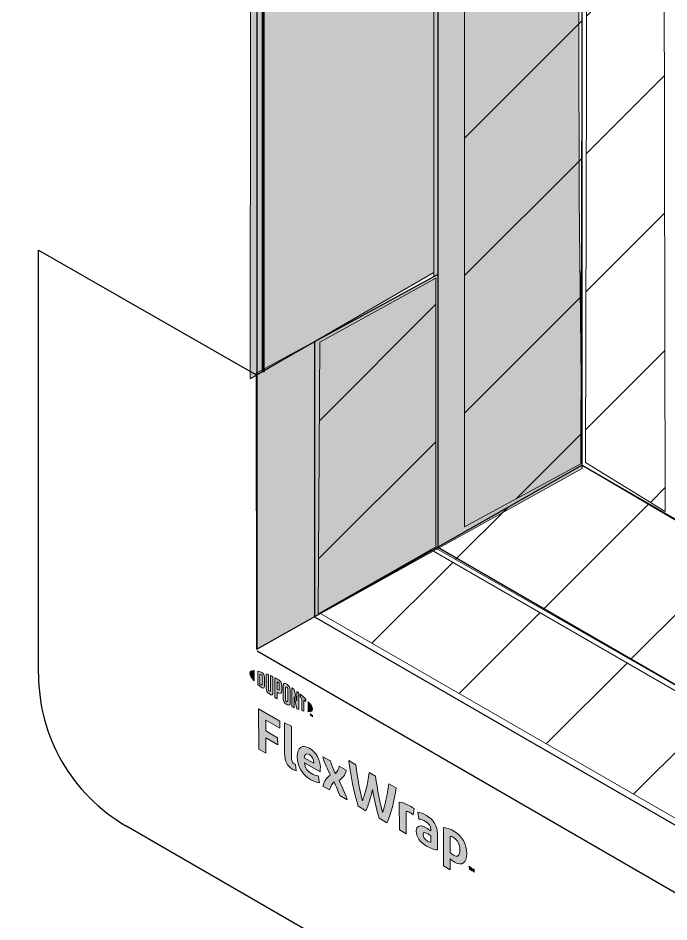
# Model space of a CAD drawing. Extents: x -1328 to 5679, y -4611 to 1603.
# Drawn here: x 1050.5 to 1117.4, y -1529.8 to -1436.9 of the extents above; entities that cross this region are included whole.
import ezdxf

# ---------------------------------------------------------------- set-up
doc = ezdxf.new("R2010")
doc.units = 0
doc.header["$MEASUREMENT"] = 0
for name, color, linetype, lineweight in [('G-ANNO-TTLB', 7, 'Continuous', 0), ('Layer 12', 7, 'Continuous', 0), ('TYVEK', 7, 'Continuous', 0)]:
    doc.layers.add(name, color=color, linetype=linetype, lineweight=lineweight)
pattern_1 = [(45, (0, 0), (-7.071067, 7.07107), [])]

# ---------------------------------------------------------------- blocks, each defined once
blk = doc.blocks.new('Block_142')
at = {"layer": 'TYVEK', "true_color": 0x003b71, "transparency": 33554687}
h = blk.add_hatch(color=156, dxfattribs=at)
h.dxf.hatch_style = 2
edge = h.paths.add_edge_path()
edge.add_spline(control_points=[(1075.202, -1512.075), (1075.202, -1512.075), (1075.192, -1507.934), (1075.192, -1507.934), (1075.192, -1507.934), (1077.378, -1509.189), (1077.378, -1509.189), (1077.378, -1509.189), (1077.38, -1509.911), (1077.38, -1509.911), (1077.38, -1509.911), (1075.928, -1509.077), (1075.928, -1509.077), (1075.928, -1509.077), (1075.93, -1510.201), (1075.93, -1510.201), (1075.93, -1510.201), (1077.151, -1510.902), (1077.151, -1510.902), (1077.151, -1510.902), (1077.153, -1511.624), (1077.153, -1511.624), (1077.153, -1511.624), (1075.932, -1510.923), (1075.932, -1510.923), (1075.932, -1510.923), (1075.936, -1512.496), (1075.936, -1512.496), (1075.936, -1512.496), (1075.202, -1512.075), (1075.202, -1512.075)], knot_values=[0, 0, 0, 0, 1, 1, 1, 2, 2, 2, 3, 3, 3, 4, 4, 4, 5, 5, 5, 6, 6, 6, 7, 7, 7, 8, 8, 8, 9, 9, 9, 10, 10, 10, 10], degree=3, periodic=0)
h = blk.add_hatch(color=156, dxfattribs=at)
h.dxf.hatch_style = 2
edge = h.paths.add_edge_path()
edge.add_spline(control_points=[(1078.575, -1512.919), (1078.576, -1513.238), (1078.648, -1513.451), (1078.854, -1513.569), (1078.905, -1513.598), (1078.956, -1513.622), (1079.002, -1513.636), (1079.002, -1513.636), (1079.055, -1514.311), (1079.055, -1514.311), (1078.958, -1514.278), (1078.799, -1514.211), (1078.696, -1514.152), (1078.106, -1513.813), (1077.869, -1513.234), (1077.867, -1512.524), (1077.867, -1512.524), (1077.86, -1509.365), (1077.86, -1509.365), (1077.86, -1509.365), (1078.568, -1509.724), (1078.568, -1509.724), (1078.568, -1509.724), (1078.575, -1512.919), (1078.575, -1512.919)], knot_values=[0, 0, 0, 0, 1, 1, 1, 2, 2, 2, 3, 3, 3, 4, 4, 4, 5, 5, 5, 6, 6, 6, 7, 7, 7, 8, 8, 8, 8], degree=3, periodic=0)
h = blk.add_hatch(color=156, dxfattribs=at)
h.dxf.hatch_style = 2
edge = h.paths.add_edge_path()
edge.add_spline(control_points=[(1079.887, -1512.969), (1079.887, -1512.969), (1080.862, -1513.528), (1080.862, -1513.528), (1080.862, -1513.528), (1080.862, -1513.457), (1080.862, -1513.457), (1080.861, -1513.126), (1080.706, -1512.795), (1080.424, -1512.633), (1080.127, -1512.462), (1079.932, -1512.593), (1079.887, -1512.969)], knot_values=[0, 0, 0, 0, 1, 1, 1, 2, 2, 2, 3, 3, 3, 4, 4, 4, 4], degree=3, periodic=0)
edge = h.paths.add_edge_path()
edge.add_spline(control_points=[(1081.446, -1515.529), (1081.22, -1515.518), (1080.887, -1515.409), (1080.548, -1515.215), (1079.722, -1514.741), (1079.156, -1513.813), (1079.154, -1512.831), (1079.152, -1511.891), (1079.668, -1511.549), (1080.423, -1511.982), (1081.095, -1512.368), (1081.537, -1513.172), (1081.539, -1513.964), (1081.539, -1514.142), (1081.53, -1514.29), (1081.52, -1514.402), (1081.52, -1514.402), (1079.898, -1513.471), (1079.898, -1513.471), (1079.966, -1513.983), (1080.208, -1514.334), (1080.618, -1514.57), (1080.87, -1514.714), (1081.111, -1514.788), (1081.331, -1514.808), (1081.331, -1514.808), (1081.446, -1515.529), (1081.446, -1515.529)], knot_values=[0, 0, 0, 0, 1, 1, 1, 2, 2, 2, 3, 3, 3, 4, 4, 4, 5, 5, 5, 6, 6, 6, 7, 7, 7, 8, 8, 8, 9, 9, 9, 9], degree=3, periodic=0)
h = blk.add_hatch(color=156, dxfattribs=at)
h.dxf.hatch_style = 2
edge = h.paths.add_edge_path()
edge.add_spline(control_points=[(1082.586, -1514.731), (1082.241, -1514.096), (1081.968, -1513.531), (1081.808, -1512.849), (1081.808, -1512.849), (1082.572, -1513.287), (1082.572, -1513.287), (1082.64, -1513.592), (1082.866, -1514.124), (1083.093, -1514.591), (1083.282, -1514.374), (1083.445, -1514.119), (1083.48, -1513.809), (1083.48, -1513.809), (1084.198, -1514.221), (1084.198, -1514.221), (1084.067, -1514.76), (1083.842, -1515.062), (1083.458, -1515.297), (1083.829, -1515.988), (1084.081, -1516.546), (1084.293, -1517.294), (1084.293, -1517.294), (1083.529, -1516.855), (1083.529, -1516.855), (1083.42, -1516.462), (1083.163, -1515.871), (1082.946, -1515.422), (1082.752, -1515.635), (1082.568, -1515.884), (1082.497, -1516.263), (1082.497, -1516.263), (1081.81, -1515.868), (1081.81, -1515.868), (1081.937, -1515.327), (1082.177, -1514.992), (1082.586, -1514.731)], knot_values=[0, 0, 0, 0, 1, 1, 1, 2, 2, 2, 3, 3, 3, 4, 4, 4, 5, 5, 5, 6, 6, 6, 7, 7, 7, 8, 8, 8, 9, 9, 9, 10, 10, 10, 11, 11, 11, 12, 12, 12, 12], degree=3, periodic=0)
h = blk.add_hatch(color=156, dxfattribs=at)
h.dxf.hatch_style = 2
edge = h.paths.add_edge_path()
edge.add_spline(control_points=[(1088.587, -1515.624), (1088.587, -1515.624), (1089.336, -1516.054), (1089.336, -1516.054), (1089.145, -1517.321), (1088.81, -1518.753), (1088.377, -1519.638), (1088.377, -1519.638), (1087.571, -1519.176), (1087.571, -1519.176), (1087.318, -1518.292), (1087.09, -1517.293), (1086.898, -1516.214), (1086.705, -1517.072), (1086.487, -1517.815), (1086.232, -1518.407), (1086.232, -1518.407), (1085.427, -1517.945), (1085.427, -1517.945), (1085.014, -1516.573), (1084.645, -1514.738), (1084.452, -1513.25), (1084.452, -1513.25), (1085.196, -1513.677), (1085.196, -1513.677), (1085.358, -1515.017), (1085.649, -1516.584), (1085.861, -1517.397), (1086.08, -1516.831), (1086.42, -1515.668), (1086.566, -1514.464), (1086.566, -1514.464), (1087.223, -1514.841), (1087.223, -1514.841), (1087.38, -1516.219), (1087.716, -1517.771), (1087.944, -1518.592), (1088.147, -1518.018), (1088.436, -1516.784), (1088.587, -1515.624)], knot_values=[0, 0, 0, 0, 1, 1, 1, 2, 2, 2, 3, 3, 3, 4, 4, 4, 5, 5, 5, 6, 6, 6, 7, 7, 7, 8, 8, 8, 9, 9, 9, 10, 10, 10, 11, 11, 11, 12, 12, 12, 13, 13, 13, 13], degree=3, periodic=0)
h = blk.add_hatch(color=156, dxfattribs=at)
h.dxf.hatch_style = 2
edge = h.paths.add_edge_path()
edge.add_spline(control_points=[(1090.729, -1517.899), (1090.914, -1518.005), (1091.088, -1518.129), (1091.191, -1518.218), (1091.191, -1518.218), (1091.09, -1518.827), (1091.09, -1518.827), (1091.003, -1518.742), (1090.895, -1518.668), (1090.787, -1518.606), (1090.597, -1518.497), (1090.469, -1518.465), (1090.362, -1518.462), (1090.362, -1518.462), (1090.367, -1520.781), (1090.367, -1520.781), (1090.367, -1520.781), (1089.659, -1520.375), (1089.659, -1520.375), (1089.659, -1520.375), (1089.652, -1517.541), (1089.652, -1517.541), (1089.929, -1517.541), (1090.36, -1517.687), (1090.729, -1517.899)], knot_values=[0, 0, 0, 0, 1, 1, 1, 2, 2, 2, 3, 3, 3, 4, 4, 4, 5, 5, 5, 6, 6, 6, 7, 7, 7, 8, 8, 8, 8], degree=3, periodic=0)
h = blk.add_hatch(color=156, dxfattribs=at)
h.dxf.hatch_style = 2
edge = h.paths.add_edge_path()
edge.add_spline(control_points=[(1092.885, -1521.63), (1092.885, -1521.63), (1092.883, -1520.997), (1092.883, -1520.997), (1092.765, -1520.9), (1092.642, -1520.811), (1092.519, -1520.74), (1092.283, -1520.605), (1092.098, -1520.605), (1092.099, -1520.883), (1092.1, -1521.132), (1092.254, -1521.35), (1092.526, -1521.507), (1092.68, -1521.595), (1092.808, -1521.633), (1092.885, -1521.63)], knot_values=[0, 0, 0, 0, 1, 1, 1, 2, 2, 2, 3, 3, 3, 4, 4, 4, 5, 5, 5, 5], degree=3, periodic=0)
edge = h.paths.add_edge_path()
edge.add_spline(control_points=[(1092.455, -1522.051), (1091.753, -1521.647), (1091.398, -1521.048), (1091.396, -1520.515), (1091.395, -1519.93), (1091.81, -1519.825), (1092.425, -1520.173), (1092.569, -1520.255), (1092.754, -1520.385), (1092.882, -1520.482), (1092.882, -1520.482), (1092.882, -1520.34), (1092.882, -1520.34), (1092.881, -1519.979), (1092.701, -1519.705), (1092.357, -1519.507), (1092.131, -1519.378), (1091.89, -1519.281), (1091.68, -1519.261), (1091.68, -1519.261), (1091.55, -1518.548), (1091.55, -1518.548), (1091.771, -1518.568), (1092.124, -1518.701), (1092.437, -1518.88), (1093.192, -1519.313), (1093.567, -1519.99), (1093.569, -1520.788), (1093.569, -1520.788), (1093.573, -1522.433), (1093.573, -1522.433), (1093.363, -1522.436), (1092.968, -1522.345), (1092.455, -1522.051)], knot_values=[0, 0, 0, 0, 1, 1, 1, 2, 2, 2, 3, 3, 3, 4, 4, 4, 5, 5, 5, 6, 6, 6, 7, 7, 7, 8, 8, 8, 9, 9, 9, 10, 10, 10, 11, 11, 11, 11], degree=3, periodic=0)
h = blk.add_hatch(color=156, dxfattribs=at)
h.dxf.hatch_style = 2
edge = h.paths.add_edge_path()
edge.add_spline(control_points=[(1095.219, -1522.964), (1095.67, -1523.223), (1095.88, -1523.025), (1095.878, -1522.415), (1095.877, -1521.883), (1095.681, -1521.416), (1095.214, -1521.148), (1095.086, -1521.074), (1094.994, -1521.051), (1094.886, -1521.036), (1094.886, -1521.036), (1094.89, -1522.693), (1094.89, -1522.693), (1094.988, -1522.796), (1095.07, -1522.879), (1095.219, -1522.964)], knot_values=[0, 0, 0, 0, 1, 1, 1, 2, 2, 2, 3, 3, 3, 4, 4, 4, 5, 5, 5, 5], degree=3, periodic=0)
edge = h.paths.add_edge_path()
edge.add_spline(control_points=[(1095.323, -1523.685), (1095.144, -1523.582), (1095.02, -1523.488), (1094.892, -1523.361), (1094.892, -1523.361), (1094.895, -1524.485), (1094.895, -1524.485), (1094.895, -1524.485), (1094.192, -1524.082), (1094.192, -1524.082), (1094.192, -1524.082), (1094.182, -1520.136), (1094.182, -1520.136), (1094.474, -1520.15), (1094.885, -1520.285), (1095.249, -1520.494), (1096.09, -1520.977), (1096.594, -1521.857), (1096.597, -1522.804), (1096.599, -1523.774), (1096.123, -1524.145), (1095.323, -1523.685)], knot_values=[0, 0, 0, 0, 1, 1, 1, 2, 2, 2, 3, 3, 3, 4, 4, 4, 5, 5, 5, 6, 6, 6, 7, 7, 7, 7], degree=3, periodic=0)
h = blk.add_hatch(color=156, dxfattribs=at)
h.dxf.hatch_style = 2
edge = h.paths.add_edge_path()
edge.add_spline(control_points=[(1097.105, -1524.29), (1097.131, -1524.378), (1097.156, -1524.444), (1097.187, -1524.515), (1097.217, -1524.479), (1097.238, -1524.439), (1097.264, -1524.382), (1097.264, -1524.382), (1097.337, -1524.424), (1097.337, -1524.424), (1097.337, -1524.424), (1097.338, -1524.73), (1097.338, -1524.73), (1097.338, -1524.73), (1097.274, -1524.693), (1097.274, -1524.693), (1097.274, -1524.693), (1097.273, -1524.552), (1097.273, -1524.552), (1097.273, -1524.552), (1097.277, -1524.506), (1097.277, -1524.506), (1097.256, -1524.54), (1097.231, -1524.574), (1097.21, -1524.601), (1097.21, -1524.601), (1097.161, -1524.572), (1097.161, -1524.572), (1097.139, -1524.52), (1097.114, -1524.457), (1097.092, -1524.398), (1097.092, -1524.398), (1097.096, -1524.45), (1097.096, -1524.45), (1097.096, -1524.45), (1097.096, -1524.591), (1097.096, -1524.591), (1097.096, -1524.591), (1097.032, -1524.554), (1097.032, -1524.554), (1097.032, -1524.554), (1097.031, -1524.248), (1097.031, -1524.248), (1097.031, -1524.248), (1097.105, -1524.29), (1097.105, -1524.29)], knot_values=[0, 0, 0, 0, 1, 1, 1, 2, 2, 2, 3, 3, 3, 4, 4, 4, 5, 5, 5, 6, 6, 6, 7, 7, 7, 8, 8, 8, 9, 9, 9, 10, 10, 10, 11, 11, 11, 12, 12, 12, 13, 13, 13, 14, 14, 14, 15, 15, 15, 15], degree=3, periodic=0)
edge = h.paths.add_edge_path()
edge.add_spline(control_points=[(1096.859, -1524.217), (1096.859, -1524.217), (1096.787, -1524.176), (1096.787, -1524.176), (1096.787, -1524.176), (1096.787, -1524.108), (1096.787, -1524.108), (1096.787, -1524.108), (1097.002, -1524.231), (1097.002, -1524.231), (1097.002, -1524.231), (1097.002, -1524.299), (1097.002, -1524.299), (1097.002, -1524.299), (1096.93, -1524.258), (1096.93, -1524.258), (1096.93, -1524.258), (1096.931, -1524.496), (1096.931, -1524.496), (1096.931, -1524.496), (1096.859, -1524.455), (1096.859, -1524.455), (1096.859, -1524.455), (1096.859, -1524.217), (1096.859, -1524.217)], knot_values=[0, 0, 0, 0, 1, 1, 1, 2, 2, 2, 3, 3, 3, 4, 4, 4, 5, 5, 5, 6, 6, 6, 7, 7, 7, 8, 8, 8, 8], degree=3, periodic=0)
at = {"layer": 'TYVEK'}
for points, knots in [([(1075.202, -1512.075), (1075.202, -1512.075), (1075.192, -1507.934), (1075.192, -1507.934), (1075.192, -1507.934), (1077.378, -1509.189), (1077.378, -1509.189), (1077.378, -1509.189), (1077.38, -1509.911), (1077.38, -1509.911), (1077.38, -1509.911), (1075.928, -1509.077), (1075.928, -1509.077), (1075.928, -1509.077), (1075.93, -1510.201), (1075.93, -1510.201), (1075.93, -1510.201), (1077.151, -1510.902), (1077.151, -1510.902), (1077.151, -1510.902), (1077.153, -1511.624), (1077.153, -1511.624), (1077.153, -1511.624), (1075.932, -1510.923), (1075.932, -1510.923), (1075.932, -1510.923), (1075.936, -1512.496), (1075.936, -1512.496), (1075.936, -1512.496), (1075.202, -1512.075), (1075.202, -1512.075)], [0, 0, 0, 0, 1, 1, 1, 2, 2, 2, 3, 3, 3, 4, 4, 4, 5, 5, 5, 6, 6, 6, 7, 7, 7, 8, 8, 8, 9, 9, 9, 10, 10, 10, 10]), ([(1078.575, -1512.919), (1078.576, -1513.238), (1078.648, -1513.451), (1078.854, -1513.569), (1078.905, -1513.598), (1078.956, -1513.622), (1079.002, -1513.636), (1079.002, -1513.636), (1079.055, -1514.311), (1079.055, -1514.311), (1078.958, -1514.278), (1078.799, -1514.211), (1078.696, -1514.152), (1078.106, -1513.813), (1077.869, -1513.234), (1077.867, -1512.524), (1077.867, -1512.524), (1077.86, -1509.365), (1077.86, -1509.365), (1077.86, -1509.365), (1078.568, -1509.724), (1078.568, -1509.724), (1078.568, -1509.724), (1078.575, -1512.919), (1078.575, -1512.919)], [0, 0, 0, 0, 1, 1, 1, 2, 2, 2, 3, 3, 3, 4, 4, 4, 5, 5, 5, 6, 6, 6, 7, 7, 7, 8, 8, 8, 8]), ([(1081.446, -1515.529), (1081.22, -1515.518), (1080.887, -1515.409), (1080.548, -1515.215), (1079.722, -1514.741), (1079.156, -1513.813), (1079.154, -1512.831), (1079.152, -1511.891), (1079.668, -1511.549), (1080.423, -1511.982), (1081.095, -1512.368), (1081.537, -1513.172), (1081.539, -1513.964), (1081.539, -1514.142), (1081.53, -1514.29), (1081.52, -1514.402), (1081.52, -1514.402), (1079.898, -1513.471), (1079.898, -1513.471), (1079.966, -1513.983), (1080.208, -1514.334), (1080.618, -1514.57), (1080.87, -1514.714), (1081.111, -1514.788), (1081.331, -1514.808), (1081.331, -1514.808), (1081.446, -1515.529), (1081.446, -1515.529)], [0, 0, 0, 0, 1, 1, 1, 2, 2, 2, 3, 3, 3, 4, 4, 4, 5, 5, 5, 6, 6, 6, 7, 7, 7, 8, 8, 8, 9, 9, 9, 9]), ([(1079.887, -1512.969), (1079.887, -1512.969), (1080.862, -1513.528), (1080.862, -1513.528), (1080.862, -1513.528), (1080.862, -1513.457), (1080.862, -1513.457), (1080.861, -1513.126), (1080.706, -1512.795), (1080.424, -1512.633), (1080.127, -1512.462), (1079.932, -1512.593), (1079.887, -1512.969)], [0, 0, 0, 0, 1, 1, 1, 2, 2, 2, 3, 3, 3, 4, 4, 4, 4]), ([(1082.586, -1514.731), (1082.241, -1514.096), (1081.968, -1513.531), (1081.808, -1512.849), (1081.808, -1512.849), (1082.572, -1513.287), (1082.572, -1513.287), (1082.64, -1513.592), (1082.866, -1514.124), (1083.093, -1514.591), (1083.282, -1514.374), (1083.445, -1514.119), (1083.48, -1513.809), (1083.48, -1513.809), (1084.198, -1514.221), (1084.198, -1514.221), (1084.067, -1514.76), (1083.842, -1515.062), (1083.458, -1515.297), (1083.829, -1515.988), (1084.081, -1516.546), (1084.293, -1517.294), (1084.293, -1517.294), (1083.529, -1516.855), (1083.529, -1516.855), (1083.42, -1516.462), (1083.163, -1515.871), (1082.946, -1515.422), (1082.752, -1515.635), (1082.568, -1515.884), (1082.497, -1516.263), (1082.497, -1516.263), (1081.81, -1515.868), (1081.81, -1515.868), (1081.937, -1515.327), (1082.177, -1514.992), (1082.586, -1514.731)], [0, 0, 0, 0, 1, 1, 1, 2, 2, 2, 3, 3, 3, 4, 4, 4, 5, 5, 5, 6, 6, 6, 7, 7, 7, 8, 8, 8, 9, 9, 9, 10, 10, 10, 11, 11, 11, 12, 12, 12, 12]), ([(1088.587, -1515.624), (1088.587, -1515.624), (1089.336, -1516.054), (1089.336, -1516.054), (1089.145, -1517.321), (1088.81, -1518.753), (1088.377, -1519.638), (1088.377, -1519.638), (1087.571, -1519.176), (1087.571, -1519.176), (1087.318, -1518.292), (1087.09, -1517.293), (1086.898, -1516.214), (1086.705, -1517.072), (1086.487, -1517.815), (1086.232, -1518.407), (1086.232, -1518.407), (1085.427, -1517.945), (1085.427, -1517.945), (1085.014, -1516.573), (1084.645, -1514.738), (1084.452, -1513.25), (1084.452, -1513.25), (1085.196, -1513.677), (1085.196, -1513.677), (1085.358, -1515.017), (1085.649, -1516.584), (1085.861, -1517.397), (1086.08, -1516.831), (1086.42, -1515.668), (1086.566, -1514.464), (1086.566, -1514.464), (1087.223, -1514.841), (1087.223, -1514.841), (1087.38, -1516.219), (1087.716, -1517.771), (1087.944, -1518.592), (1088.147, -1518.018), (1088.436, -1516.784), (1088.587, -1515.624)], [0, 0, 0, 0, 1, 1, 1, 2, 2, 2, 3, 3, 3, 4, 4, 4, 5, 5, 5, 6, 6, 6, 7, 7, 7, 8, 8, 8, 9, 9, 9, 10, 10, 10, 11, 11, 11, 12, 12, 12, 13, 13, 13, 13]), ([(1090.729, -1517.899), (1090.914, -1518.005), (1091.088, -1518.129), (1091.191, -1518.218), (1091.191, -1518.218), (1091.09, -1518.827), (1091.09, -1518.827), (1091.003, -1518.742), (1090.895, -1518.668), (1090.787, -1518.606), (1090.597, -1518.497), (1090.469, -1518.465), (1090.362, -1518.462), (1090.362, -1518.462), (1090.367, -1520.781), (1090.367, -1520.781), (1090.367, -1520.781), (1089.659, -1520.375), (1089.659, -1520.375), (1089.659, -1520.375), (1089.652, -1517.541), (1089.652, -1517.541), (1089.929, -1517.541), (1090.36, -1517.687), (1090.729, -1517.899)], [0, 0, 0, 0, 1, 1, 1, 2, 2, 2, 3, 3, 3, 4, 4, 4, 5, 5, 5, 6, 6, 6, 7, 7, 7, 8, 8, 8, 8]), ([(1092.455, -1522.051), (1091.753, -1521.647), (1091.398, -1521.048), (1091.396, -1520.515), (1091.395, -1519.93), (1091.81, -1519.825), (1092.425, -1520.173), (1092.569, -1520.255), (1092.754, -1520.385), (1092.882, -1520.482), (1092.882, -1520.482), (1092.882, -1520.34), (1092.882, -1520.34), (1092.881, -1519.979), (1092.701, -1519.705), (1092.357, -1519.507), (1092.131, -1519.378), (1091.89, -1519.281), (1091.68, -1519.261), (1091.68, -1519.261), (1091.55, -1518.548), (1091.55, -1518.548), (1091.771, -1518.568), (1092.124, -1518.701), (1092.437, -1518.88), (1093.192, -1519.313), (1093.567, -1519.99), (1093.569, -1520.788), (1093.569, -1520.788), (1093.573, -1522.433), (1093.573, -1522.433), (1093.363, -1522.436), (1092.968, -1522.345), (1092.455, -1522.051)], [0, 0, 0, 0, 1, 1, 1, 2, 2, 2, 3, 3, 3, 4, 4, 4, 5, 5, 5, 6, 6, 6, 7, 7, 7, 8, 8, 8, 9, 9, 9, 10, 10, 10, 11, 11, 11, 11]), ([(1092.885, -1521.63), (1092.885, -1521.63), (1092.883, -1520.997), (1092.883, -1520.997), (1092.765, -1520.9), (1092.642, -1520.811), (1092.519, -1520.74), (1092.283, -1520.605), (1092.098, -1520.605), (1092.099, -1520.883), (1092.1, -1521.132), (1092.254, -1521.35), (1092.526, -1521.507), (1092.68, -1521.595), (1092.808, -1521.633), (1092.885, -1521.63)], [0, 0, 0, 0, 1, 1, 1, 2, 2, 2, 3, 3, 3, 4, 4, 4, 5, 5, 5, 5]), ([(1095.323, -1523.685), (1095.144, -1523.582), (1095.02, -1523.488), (1094.892, -1523.361), (1094.892, -1523.361), (1094.895, -1524.485), (1094.895, -1524.485), (1094.895, -1524.485), (1094.192, -1524.082), (1094.192, -1524.082), (1094.192, -1524.082), (1094.182, -1520.136), (1094.182, -1520.136), (1094.474, -1520.15), (1094.885, -1520.285), (1095.249, -1520.494), (1096.09, -1520.977), (1096.594, -1521.857), (1096.597, -1522.804), (1096.599, -1523.774), (1096.123, -1524.145), (1095.323, -1523.685)], [0, 0, 0, 0, 1, 1, 1, 2, 2, 2, 3, 3, 3, 4, 4, 4, 5, 5, 5, 6, 6, 6, 7, 7, 7, 7]), ([(1095.219, -1522.964), (1095.67, -1523.223), (1095.88, -1523.025), (1095.878, -1522.415), (1095.877, -1521.883), (1095.681, -1521.416), (1095.214, -1521.148), (1095.086, -1521.074), (1094.994, -1521.051), (1094.886, -1521.036), (1094.886, -1521.036), (1094.89, -1522.693), (1094.89, -1522.693), (1094.988, -1522.796), (1095.07, -1522.879), (1095.219, -1522.964)], [0, 0, 0, 0, 1, 1, 1, 2, 2, 2, 3, 3, 3, 4, 4, 4, 5, 5, 5, 5]), ([(1096.859, -1524.217), (1096.859, -1524.217), (1096.787, -1524.176), (1096.787, -1524.176), (1096.787, -1524.176), (1096.787, -1524.108), (1096.787, -1524.108), (1096.787, -1524.108), (1097.002, -1524.231), (1097.002, -1524.231), (1097.002, -1524.231), (1097.002, -1524.299), (1097.002, -1524.299), (1097.002, -1524.299), (1096.93, -1524.258), (1096.93, -1524.258), (1096.93, -1524.258), (1096.931, -1524.496), (1096.931, -1524.496), (1096.931, -1524.496), (1096.859, -1524.455), (1096.859, -1524.455), (1096.859, -1524.455), (1096.859, -1524.217), (1096.859, -1524.217)], [0, 0, 0, 0, 1, 1, 1, 2, 2, 2, 3, 3, 3, 4, 4, 4, 5, 5, 5, 6, 6, 6, 7, 7, 7, 8, 8, 8, 8]), ([(1097.105, -1524.29), (1097.131, -1524.378), (1097.156, -1524.444), (1097.187, -1524.515), (1097.217, -1524.479), (1097.238, -1524.439), (1097.264, -1524.382), (1097.264, -1524.382), (1097.337, -1524.424), (1097.337, -1524.424), (1097.337, -1524.424), (1097.338, -1524.73), (1097.338, -1524.73), (1097.338, -1524.73), (1097.274, -1524.693), (1097.274, -1524.693), (1097.274, -1524.693), (1097.273, -1524.552), (1097.273, -1524.552), (1097.273, -1524.552), (1097.277, -1524.506), (1097.277, -1524.506), (1097.256, -1524.54), (1097.231, -1524.574), (1097.21, -1524.601), (1097.21, -1524.601), (1097.161, -1524.572), (1097.161, -1524.572), (1097.139, -1524.52), (1097.114, -1524.457), (1097.092, -1524.398), (1097.092, -1524.398), (1097.096, -1524.45), (1097.096, -1524.45), (1097.096, -1524.45), (1097.096, -1524.591), (1097.096, -1524.591), (1097.096, -1524.591), (1097.032, -1524.554), (1097.032, -1524.554), (1097.032, -1524.554), (1097.031, -1524.248), (1097.031, -1524.248), (1097.031, -1524.248), (1097.105, -1524.29), (1097.105, -1524.29)], [0, 0, 0, 0, 1, 1, 1, 2, 2, 2, 3, 3, 3, 4, 4, 4, 5, 5, 5, 6, 6, 6, 7, 7, 7, 8, 8, 8, 9, 9, 9, 10, 10, 10, 11, 11, 11, 12, 12, 12, 13, 13, 13, 14, 14, 14, 15, 15, 15, 15])]:
    blk.add_open_spline(points, degree=3, knots=knots, dxfattribs=at)
blk = doc.blocks.new('Block_143')
at = {"layer": 'TYVEK', "true_color": 0x003b71, "transparency": 33554687}
h = blk.add_hatch(color=156, dxfattribs=at)
h.dxf.hatch_style = 2
edge = h.paths.add_edge_path()
edge.add_spline(control_points=[(1074.29, -1504.256), (1074.29, -1504.446), (1074.451, -1504.717), (1074.731, -1505.03), (1074.731, -1505.03), (1074.729, -1503.991), (1074.729, -1503.991), (1074.449, -1503.982), (1074.29, -1504.067), (1074.29, -1504.256)], knot_values=[0, 0, 0, 0, 1, 1, 1, 2, 2, 2, 3, 3, 3, 3], degree=3, periodic=0)
h = blk.add_hatch(color=156, dxfattribs=at)
h.dxf.hatch_style = 2
edge = h.paths.add_edge_path()
edge.add_spline(control_points=[(1075.571, -1505.416), (1075.571, -1505.495), (1075.53, -1505.498), (1075.48, -1505.47), (1075.442, -1505.447), (1075.382, -1505.397), (1075.333, -1505.354), (1075.333, -1505.354), (1075.331, -1504.36), (1075.331, -1504.36), (1075.379, -1504.373), (1075.439, -1504.391), (1075.478, -1504.413), (1075.527, -1504.442), (1075.569, -1504.492), (1075.569, -1504.572), (1075.569, -1504.572), (1075.571, -1505.416), (1075.571, -1505.416)], knot_values=[0, 0, 0, 0, 1, 1, 1, 2, 2, 2, 3, 3, 3, 4, 4, 4, 5, 5, 5, 6, 6, 6, 6], degree=3, periodic=0)
edge = h.paths.add_edge_path()
edge.add_spline(control_points=[(1075.51, -1504.172), (1075.432, -1504.127), (1075.319, -1504.089), (1075.115, -1504.045), (1075.115, -1504.045), (1075.119, -1505.422), (1075.119, -1505.422), (1075.298, -1505.588), (1075.435, -1505.703), (1075.513, -1505.748), (1075.694, -1505.852), (1075.795, -1505.783), (1075.794, -1505.579), (1075.794, -1505.579), (1075.792, -1504.664), (1075.792, -1504.664), (1075.791, -1504.46), (1075.69, -1504.275), (1075.51, -1504.172)], knot_values=[0, 0, 0, 0, 1, 1, 1, 2, 2, 2, 3, 3, 3, 4, 4, 4, 5, 5, 5, 6, 6, 6, 6], degree=3, periodic=0)
h = blk.add_hatch(color=156, dxfattribs=at)
h.dxf.hatch_style = 2
edge = h.paths.add_edge_path()
edge.add_spline(control_points=[(1076.422, -1506.065), (1076.422, -1506.145), (1076.398, -1506.182), (1076.312, -1506.12), (1076.227, -1506.06), (1076.204, -1506.005), (1076.204, -1505.911), (1076.204, -1505.911), (1076.2, -1504.411), (1076.2, -1504.411), (1076.144, -1504.386), (1076.019, -1504.334), (1075.965, -1504.312), (1075.965, -1504.312), (1075.969, -1505.829), (1075.969, -1505.829), (1075.969, -1506.071), (1076.071, -1506.224), (1076.313, -1506.394), (1076.534, -1506.55), (1076.668, -1506.499), (1076.668, -1506.23), (1076.668, -1506.23), (1076.664, -1504.628), (1076.664, -1504.628), (1076.618, -1504.604), (1076.467, -1504.532), (1076.418, -1504.51), (1076.418, -1504.51), (1076.422, -1506.065), (1076.422, -1506.065)], knot_values=[0, 0, 0, 0, 1, 1, 1, 2, 2, 2, 3, 3, 3, 4, 4, 4, 5, 5, 5, 6, 6, 6, 7, 7, 7, 8, 8, 8, 9, 9, 9, 10, 10, 10, 10], degree=3, periodic=0)
h = blk.add_hatch(color=156, dxfattribs=at)
h.dxf.hatch_style = 2
edge = h.paths.add_edge_path()
edge.add_spline(control_points=[(1077.317, -1505.921), (1077.317, -1506.008), (1077.291, -1506.037), (1077.191, -1505.98), (1077.191, -1505.98), (1077.104, -1505.931), (1077.104, -1505.931), (1077.104, -1505.931), (1077.102, -1505.134), (1077.102, -1505.134), (1077.141, -1505.154), (1077.161, -1505.165), (1077.184, -1505.178), (1077.292, -1505.24), (1077.315, -1505.3), (1077.315, -1505.389), (1077.315, -1505.389), (1077.317, -1505.921), (1077.317, -1505.921)], knot_values=[0, 0, 0, 0, 1, 1, 1, 2, 2, 2, 3, 3, 3, 4, 4, 4, 5, 5, 5, 6, 6, 6, 6], degree=3, periodic=0)
edge = h.paths.add_edge_path()
edge.add_spline(control_points=[(1077.198, -1504.905), (1077.155, -1504.88), (1076.999, -1504.797), (1076.856, -1504.724), (1076.856, -1504.724), (1076.861, -1506.743), (1076.861, -1506.743), (1076.909, -1506.773), (1077.038, -1506.855), (1077.107, -1506.896), (1077.107, -1506.896), (1077.105, -1506.211), (1077.105, -1506.211), (1077.105, -1506.211), (1077.201, -1506.266), (1077.201, -1506.266), (1077.459, -1506.413), (1077.566, -1506.341), (1077.565, -1506.085), (1077.565, -1506.085), (1077.564, -1505.49), (1077.564, -1505.49), (1077.563, -1505.239), (1077.442, -1505.045), (1077.198, -1504.905)], knot_values=[0, 0, 0, 0, 1, 1, 1, 2, 2, 2, 3, 3, 3, 4, 4, 4, 5, 5, 5, 6, 6, 6, 7, 7, 7, 8, 8, 8, 8], degree=3, periodic=0)
h = blk.add_hatch(color=156, dxfattribs=at)
h.dxf.hatch_style = 2
edge = h.paths.add_edge_path()
edge.add_spline(control_points=[(1078.197, -1507.13), (1078.197, -1507.21), (1078.174, -1507.238), (1078.087, -1507.191), (1077.997, -1507.143), (1077.973, -1507.084), (1077.973, -1507.002), (1077.973, -1507.002), (1077.97, -1505.743), (1077.97, -1505.743), (1077.969, -1505.661), (1077.994, -1505.629), (1078.083, -1505.683), (1078.17, -1505.736), (1078.193, -1505.792), (1078.194, -1505.872), (1078.194, -1505.872), (1078.197, -1507.13), (1078.197, -1507.13)], knot_values=[0, 0, 0, 0, 1, 1, 1, 2, 2, 2, 3, 3, 3, 4, 4, 4, 5, 5, 5, 6, 6, 6, 6], degree=3, periodic=0)
edge = h.paths.add_edge_path()
edge.add_spline(control_points=[(1078.083, -1505.401), (1077.855, -1505.258), (1077.719, -1505.296), (1077.72, -1505.562), (1077.72, -1505.562), (1077.723, -1506.882), (1077.723, -1506.882), (1077.724, -1507.162), (1077.847, -1507.349), (1078.088, -1507.475), (1078.323, -1507.598), (1078.446, -1507.565), (1078.445, -1507.267), (1078.445, -1507.267), (1078.442, -1506.007), (1078.442, -1506.007), (1078.441, -1505.722), (1078.33, -1505.557), (1078.083, -1505.401)], knot_values=[0, 0, 0, 0, 1, 1, 1, 2, 2, 2, 3, 3, 3, 4, 4, 4, 5, 5, 5, 6, 6, 6, 6], degree=3, periodic=0)
h = blk.add_hatch(color=156, dxfattribs=at)
h.dxf.hatch_style = 2
edge = h.paths.add_edge_path()
edge.add_spline(control_points=[(1079.126, -1507.123), (1079.126, -1507.123), (1078.851, -1505.94), (1078.851, -1505.94), (1078.777, -1505.887), (1078.687, -1505.824), (1078.618, -1505.777), (1078.618, -1505.777), (1078.623, -1507.713), (1078.623, -1507.713), (1078.671, -1507.736), (1078.795, -1507.791), (1078.859, -1507.818), (1078.859, -1507.818), (1078.837, -1506.666), (1078.837, -1506.666), (1078.837, -1506.666), (1079.128, -1507.928), (1079.128, -1507.928), (1079.19, -1507.952), (1079.279, -1507.986), (1079.338, -1508.006), (1079.338, -1508.006), (1079.334, -1506.305), (1079.334, -1506.305), (1079.273, -1506.256), (1079.161, -1506.17), (1079.107, -1506.129), (1079.107, -1506.129), (1079.126, -1507.123), (1079.126, -1507.123)], knot_values=[0, 0, 0, 0, 1, 1, 1, 2, 2, 2, 3, 3, 3, 4, 4, 4, 5, 5, 5, 6, 6, 6, 7, 7, 7, 8, 8, 8, 9, 9, 9, 10, 10, 10, 10], degree=3, periodic=0)
h = blk.add_hatch(color=156, dxfattribs=at)
h.dxf.hatch_style = 2
edge = h.paths.add_edge_path()
edge.add_spline(control_points=[(1079.456, -1506.672), (1079.517, -1506.72), (1079.577, -1506.768), (1079.636, -1506.816), (1079.636, -1506.816), (1079.639, -1508.104), (1079.639, -1508.104), (1079.693, -1508.121), (1079.792, -1508.148), (1079.859, -1508.163), (1079.859, -1508.163), (1079.856, -1507.004), (1079.856, -1507.004), (1079.92, -1507.059), (1079.98, -1507.113), (1080.036, -1507.163), (1080.036, -1507.163), (1080.035, -1506.915), (1080.035, -1506.915), (1079.861, -1506.745), (1079.674, -1506.581), (1079.456, -1506.403), (1079.456, -1506.403), (1079.456, -1506.672), (1079.456, -1506.672)], knot_values=[0, 0, 0, 0, 1, 1, 1, 2, 2, 2, 3, 3, 3, 4, 4, 4, 5, 5, 5, 6, 6, 6, 7, 7, 7, 8, 8, 8, 8], degree=3, periodic=0)
h = blk.add_hatch(color=156, dxfattribs=at)
h.dxf.hatch_style = 2
edge = h.paths.add_edge_path()
edge.add_spline(control_points=[(1080.741, -1507.959), (1080.742, -1508.15), (1080.581, -1508.236), (1080.302, -1508.229), (1080.302, -1508.229), (1080.299, -1507.189), (1080.299, -1507.189), (1080.58, -1507.501), (1080.741, -1507.771), (1080.741, -1507.959)], knot_values=[0, 0, 0, 0, 1, 1, 1, 2, 2, 2, 3, 3, 3, 3], degree=3, periodic=0)
h = blk.add_hatch(color=156, dxfattribs=at)
h.dxf.hatch_style = 2
edge = h.paths.add_edge_path()
edge.add_spline(control_points=[(1080.612, -1508.51), (1080.612, -1508.51), (1080.638, -1508.525), (1080.638, -1508.525), (1080.638, -1508.525), (1080.678, -1508.619), (1080.678, -1508.619), (1080.678, -1508.619), (1080.717, -1508.57), (1080.717, -1508.57), (1080.717, -1508.57), (1080.743, -1508.585), (1080.743, -1508.585), (1080.743, -1508.585), (1080.743, -1508.735), (1080.743, -1508.735), (1080.743, -1508.735), (1080.719, -1508.721), (1080.719, -1508.721), (1080.719, -1508.721), (1080.719, -1508.615), (1080.719, -1508.615), (1080.719, -1508.615), (1080.679, -1508.663), (1080.679, -1508.663), (1080.679, -1508.663), (1080.676, -1508.662), (1080.676, -1508.662), (1080.676, -1508.662), (1080.636, -1508.567), (1080.636, -1508.567), (1080.636, -1508.567), (1080.636, -1508.674), (1080.636, -1508.674), (1080.636, -1508.674), (1080.612, -1508.66), (1080.612, -1508.66), (1080.612, -1508.66), (1080.612, -1508.51), (1080.612, -1508.51)], knot_values=[0, 0, 0, 0, 1, 1, 1, 2, 2, 2, 3, 3, 3, 4, 4, 4, 5, 5, 5, 6, 6, 6, 7, 7, 7, 8, 8, 8, 9, 9, 9, 10, 10, 10, 11, 11, 11, 12, 12, 12, 13, 13, 13, 13], degree=3, periodic=0)
edge = h.paths.add_edge_path()
edge.add_spline(control_points=[(1080.519, -1508.483), (1080.519, -1508.483), (1080.479, -1508.46), (1080.479, -1508.46), (1080.479, -1508.46), (1080.479, -1508.434), (1080.479, -1508.434), (1080.479, -1508.434), (1080.584, -1508.494), (1080.584, -1508.494), (1080.584, -1508.494), (1080.584, -1508.52), (1080.584, -1508.52), (1080.584, -1508.52), (1080.544, -1508.497), (1080.544, -1508.497), (1080.544, -1508.497), (1080.544, -1508.621), (1080.544, -1508.621), (1080.544, -1508.621), (1080.519, -1508.607), (1080.519, -1508.607), (1080.519, -1508.607), (1080.519, -1508.483), (1080.519, -1508.483)], knot_values=[0, 0, 0, 0, 1, 1, 1, 2, 2, 2, 3, 3, 3, 4, 4, 4, 5, 5, 5, 6, 6, 6, 7, 7, 7, 8, 8, 8, 8], degree=3, periodic=0)
at = {"layer": 'TYVEK'}
for points, knots in [([(1074.29, -1504.256), (1074.29, -1504.446), (1074.451, -1504.717), (1074.731, -1505.03), (1074.731, -1505.03), (1074.729, -1503.991), (1074.729, -1503.991), (1074.449, -1503.982), (1074.29, -1504.067), (1074.29, -1504.256)], [0, 0, 0, 0, 1, 1, 1, 2, 2, 2, 3, 3, 3, 3]), ([(1075.51, -1504.172), (1075.432, -1504.127), (1075.319, -1504.089), (1075.115, -1504.045), (1075.115, -1504.045), (1075.119, -1505.422), (1075.119, -1505.422), (1075.298, -1505.588), (1075.435, -1505.703), (1075.513, -1505.748), (1075.694, -1505.852), (1075.795, -1505.783), (1075.794, -1505.579), (1075.794, -1505.579), (1075.792, -1504.664), (1075.792, -1504.664), (1075.791, -1504.46), (1075.69, -1504.275), (1075.51, -1504.172)], [0, 0, 0, 0, 1, 1, 1, 2, 2, 2, 3, 3, 3, 4, 4, 4, 5, 5, 5, 6, 6, 6, 6]), ([(1075.571, -1505.416), (1075.571, -1505.495), (1075.53, -1505.498), (1075.48, -1505.47), (1075.442, -1505.447), (1075.382, -1505.397), (1075.333, -1505.354), (1075.333, -1505.354), (1075.331, -1504.36), (1075.331, -1504.36), (1075.379, -1504.373), (1075.439, -1504.391), (1075.478, -1504.413), (1075.527, -1504.442), (1075.569, -1504.492), (1075.569, -1504.572), (1075.569, -1504.572), (1075.571, -1505.416), (1075.571, -1505.416)], [0, 0, 0, 0, 1, 1, 1, 2, 2, 2, 3, 3, 3, 4, 4, 4, 5, 5, 5, 6, 6, 6, 6]), ([(1076.422, -1506.065), (1076.422, -1506.145), (1076.398, -1506.182), (1076.312, -1506.12), (1076.227, -1506.06), (1076.204, -1506.005), (1076.204, -1505.911), (1076.204, -1505.911), (1076.2, -1504.411), (1076.2, -1504.411), (1076.144, -1504.386), (1076.019, -1504.334), (1075.965, -1504.312), (1075.965, -1504.312), (1075.969, -1505.829), (1075.969, -1505.829), (1075.969, -1506.071), (1076.071, -1506.224), (1076.313, -1506.394), (1076.534, -1506.55), (1076.668, -1506.499), (1076.668, -1506.23), (1076.668, -1506.23), (1076.664, -1504.628), (1076.664, -1504.628), (1076.618, -1504.604), (1076.467, -1504.532), (1076.418, -1504.51), (1076.418, -1504.51), (1076.422, -1506.065), (1076.422, -1506.065)], [0, 0, 0, 0, 1, 1, 1, 2, 2, 2, 3, 3, 3, 4, 4, 4, 5, 5, 5, 6, 6, 6, 7, 7, 7, 8, 8, 8, 9, 9, 9, 10, 10, 10, 10]), ([(1077.198, -1504.905), (1077.155, -1504.88), (1076.999, -1504.797), (1076.856, -1504.724), (1076.856, -1504.724), (1076.861, -1506.743), (1076.861, -1506.743), (1076.909, -1506.773), (1077.038, -1506.855), (1077.107, -1506.896), (1077.107, -1506.896), (1077.105, -1506.211), (1077.105, -1506.211), (1077.105, -1506.211), (1077.201, -1506.266), (1077.201, -1506.266), (1077.459, -1506.413), (1077.566, -1506.341), (1077.565, -1506.085), (1077.565, -1506.085), (1077.564, -1505.49), (1077.564, -1505.49), (1077.563, -1505.239), (1077.442, -1505.045), (1077.198, -1504.905)], [0, 0, 0, 0, 1, 1, 1, 2, 2, 2, 3, 3, 3, 4, 4, 4, 5, 5, 5, 6, 6, 6, 7, 7, 7, 8, 8, 8, 8]), ([(1077.317, -1505.921), (1077.317, -1506.008), (1077.291, -1506.037), (1077.191, -1505.98), (1077.191, -1505.98), (1077.104, -1505.931), (1077.104, -1505.931), (1077.104, -1505.931), (1077.102, -1505.134), (1077.102, -1505.134), (1077.141, -1505.154), (1077.161, -1505.165), (1077.184, -1505.178), (1077.292, -1505.24), (1077.315, -1505.3), (1077.315, -1505.389), (1077.315, -1505.389), (1077.317, -1505.921), (1077.317, -1505.921)], [0, 0, 0, 0, 1, 1, 1, 2, 2, 2, 3, 3, 3, 4, 4, 4, 5, 5, 5, 6, 6, 6, 6]), ([(1078.083, -1505.401), (1077.855, -1505.258), (1077.719, -1505.296), (1077.72, -1505.562), (1077.72, -1505.562), (1077.723, -1506.882), (1077.723, -1506.882), (1077.724, -1507.162), (1077.847, -1507.349), (1078.088, -1507.475), (1078.323, -1507.598), (1078.446, -1507.565), (1078.445, -1507.267), (1078.445, -1507.267), (1078.442, -1506.007), (1078.442, -1506.007), (1078.441, -1505.722), (1078.33, -1505.557), (1078.083, -1505.401)], [0, 0, 0, 0, 1, 1, 1, 2, 2, 2, 3, 3, 3, 4, 4, 4, 5, 5, 5, 6, 6, 6, 6]), ([(1078.197, -1507.13), (1078.197, -1507.21), (1078.174, -1507.238), (1078.087, -1507.191), (1077.997, -1507.143), (1077.973, -1507.084), (1077.973, -1507.002), (1077.973, -1507.002), (1077.97, -1505.743), (1077.97, -1505.743), (1077.969, -1505.661), (1077.994, -1505.629), (1078.083, -1505.683), (1078.17, -1505.736), (1078.193, -1505.792), (1078.194, -1505.872), (1078.194, -1505.872), (1078.197, -1507.13), (1078.197, -1507.13)], [0, 0, 0, 0, 1, 1, 1, 2, 2, 2, 3, 3, 3, 4, 4, 4, 5, 5, 5, 6, 6, 6, 6]), ([(1079.126, -1507.123), (1079.126, -1507.123), (1078.851, -1505.94), (1078.851, -1505.94), (1078.777, -1505.887), (1078.687, -1505.824), (1078.618, -1505.777), (1078.618, -1505.777), (1078.623, -1507.713), (1078.623, -1507.713), (1078.671, -1507.736), (1078.795, -1507.791), (1078.859, -1507.818), (1078.859, -1507.818), (1078.837, -1506.666), (1078.837, -1506.666), (1078.837, -1506.666), (1079.128, -1507.928), (1079.128, -1507.928), (1079.19, -1507.952), (1079.279, -1507.986), (1079.338, -1508.006), (1079.338, -1508.006), (1079.334, -1506.305), (1079.334, -1506.305), (1079.273, -1506.256), (1079.161, -1506.17), (1079.107, -1506.129), (1079.107, -1506.129), (1079.126, -1507.123), (1079.126, -1507.123)], [0, 0, 0, 0, 1, 1, 1, 2, 2, 2, 3, 3, 3, 4, 4, 4, 5, 5, 5, 6, 6, 6, 7, 7, 7, 8, 8, 8, 9, 9, 9, 10, 10, 10, 10]), ([(1079.456, -1506.672), (1079.517, -1506.72), (1079.577, -1506.768), (1079.636, -1506.816), (1079.636, -1506.816), (1079.639, -1508.104), (1079.639, -1508.104), (1079.693, -1508.121), (1079.792, -1508.148), (1079.859, -1508.163), (1079.859, -1508.163), (1079.856, -1507.004), (1079.856, -1507.004), (1079.92, -1507.059), (1079.98, -1507.113), (1080.036, -1507.163), (1080.036, -1507.163), (1080.035, -1506.915), (1080.035, -1506.915), (1079.861, -1506.745), (1079.674, -1506.581), (1079.456, -1506.403), (1079.456, -1506.403), (1079.456, -1506.672), (1079.456, -1506.672)], [0, 0, 0, 0, 1, 1, 1, 2, 2, 2, 3, 3, 3, 4, 4, 4, 5, 5, 5, 6, 6, 6, 7, 7, 7, 8, 8, 8, 8]), ([(1080.741, -1507.959), (1080.742, -1508.15), (1080.581, -1508.236), (1080.302, -1508.229), (1080.302, -1508.229), (1080.299, -1507.189), (1080.299, -1507.189), (1080.58, -1507.501), (1080.741, -1507.771), (1080.741, -1507.959)], [0, 0, 0, 0, 1, 1, 1, 2, 2, 2, 3, 3, 3, 3]), ([(1080.519, -1508.483), (1080.519, -1508.483), (1080.479, -1508.46), (1080.479, -1508.46), (1080.479, -1508.46), (1080.479, -1508.434), (1080.479, -1508.434), (1080.479, -1508.434), (1080.584, -1508.494), (1080.584, -1508.494), (1080.584, -1508.494), (1080.584, -1508.52), (1080.584, -1508.52), (1080.584, -1508.52), (1080.544, -1508.497), (1080.544, -1508.497), (1080.544, -1508.497), (1080.544, -1508.621), (1080.544, -1508.621), (1080.544, -1508.621), (1080.519, -1508.607), (1080.519, -1508.607), (1080.519, -1508.607), (1080.519, -1508.483), (1080.519, -1508.483)], [0, 0, 0, 0, 1, 1, 1, 2, 2, 2, 3, 3, 3, 4, 4, 4, 5, 5, 5, 6, 6, 6, 7, 7, 7, 8, 8, 8, 8]), ([(1080.612, -1508.51), (1080.612, -1508.51), (1080.638, -1508.525), (1080.638, -1508.525), (1080.638, -1508.525), (1080.678, -1508.619), (1080.678, -1508.619), (1080.678, -1508.619), (1080.717, -1508.57), (1080.717, -1508.57), (1080.717, -1508.57), (1080.743, -1508.585), (1080.743, -1508.585), (1080.743, -1508.585), (1080.743, -1508.735), (1080.743, -1508.735), (1080.743, -1508.735), (1080.719, -1508.721), (1080.719, -1508.721), (1080.719, -1508.721), (1080.719, -1508.615), (1080.719, -1508.615), (1080.719, -1508.615), (1080.679, -1508.663), (1080.679, -1508.663), (1080.679, -1508.663), (1080.676, -1508.662), (1080.676, -1508.662), (1080.676, -1508.662), (1080.636, -1508.567), (1080.636, -1508.567), (1080.636, -1508.567), (1080.636, -1508.674), (1080.636, -1508.674), (1080.636, -1508.674), (1080.612, -1508.66), (1080.612, -1508.66), (1080.612, -1508.66), (1080.612, -1508.51), (1080.612, -1508.51)], [0, 0, 0, 0, 1, 1, 1, 2, 2, 2, 3, 3, 3, 4, 4, 4, 5, 5, 5, 6, 6, 6, 7, 7, 7, 8, 8, 8, 9, 9, 9, 10, 10, 10, 11, 11, 11, 12, 12, 12, 13, 13, 13, 13])]:
    blk.add_open_spline(points, degree=3, knots=knots, dxfattribs=at)
blk = doc.blocks.new('Block_141')
at = {"layer": 'TYVEK'}
for name in ['Block_143', 'Block_142']:
    blk.add_blockref(name, (0, 0), dxfattribs=at)

msp = doc.modelspace()

# ---------------------------------------------------------------- hatches: boundary and pattern name
at = {"layer": 'G-ANNO-TTLB', "true_color": 0xff00ff, "transparency": 33554687}
h = msp.add_hatch(color=6, dxfattribs=at)
edge = h.paths.add_edge_path()
edge.add_spline(control_points=[(1601.482, -3473.689), (1601.482, -3473.689), (-1328.036, -3473.689), (-1328.036, -3473.689), (-1328.036, -3473.689), (-1328.036, -1016.689), (-1328.036, -1016.689), (-1328.036, -1016.689), (1601.482, -1016.689), (1601.482, -1016.689), (1601.482, -1016.689), (1601.482, -3473.689), (1601.482, -3473.689)], knot_values=[0, 0, 0, 0, 1, 1, 1, 2, 2, 2, 3, 3, 3, 4, 4, 4, 4], degree=3, periodic=0)
edge = h.paths.add_edge_path()
edge.add_spline(control_points=[(-1319.036, -1025.689), (-1319.036, -1025.689), (-1319.036, -3464.689), (-1319.036, -3464.689), (-1319.036, -3464.689), (1592.482, -3464.689), (1592.482, -3464.689), (1592.482, -3464.689), (1592.482, -1025.689), (1592.482, -1025.689), (1592.482, -1025.689), (-1319.036, -1025.689), (-1319.036, -1025.689)], knot_values=[0, 0, 0, 0, 1, 1, 1, 2, 2, 2, 3, 3, 3, 4, 4, 4, 4], degree=3, periodic=0)
edge.add_line((-1319.036, -1025.689), (-1319.036, -1025.689))
at = {"layer": 'Layer 12', "true_color": 0x848484, "transparency": 33554495}
h = msp.add_hatch(color=252, dxfattribs=at)
h.dxf.hatch_style = 2
h.paths.add_polyline_path([(1074.337, -1473.974), (1074.458, -1330.938), (1093.201, -1341.167), (1093.211, -1463.038)])
at = {"layer": 'Layer 12', "true_color": 0x848484, "transparency": 33554457}
h = msp.add_hatch(color=252, dxfattribs=at)
h.dxf.hatch_style = 2
h.paths.add_polyline_path([(1108.145, -1455.365), (1108.145, -1455.365), (1107.943, -1349.889), (1093.201, -1341.167), (1093.205, -1463.486), (1074.944, -1473.412), (1074.979, -1501.796), (1108.452, -1483.202)])
at = {"layer": 'Layer 12', "true_color": 0x000000, "transparency": 33554687}
h = msp.add_hatch(dxfattribs=at)
h.set_pattern_fill('_U', color=18, scale=10, angle=44.99999, style=2, pattern_type=0)
h.set_pattern_definition(pattern_1)
h.paths.add_polyline_path([(1108.322, -1482.725), (1096.367, -1489.215), (1096.367, -1343.217), (1108.663, -1350.082)])
h = msp.add_hatch(dxfattribs=at)
h.set_pattern_fill('_U', color=18, scale=10, angle=44.99999, style=2, pattern_type=0)
h.set_pattern_definition(pattern_1)
h.paths.add_polyline_path([(1116.968, -1487.613), (1108.789, -1482.574), (1109.147, -1349.826), (1116.74, -1355.342)])
h = msp.add_hatch(dxfattribs=at)
h.set_pattern_fill('_U', color=18, scale=10, angle=44.99999, style=2, pattern_type=0)
h.set_pattern_definition(pattern_1)
h.paths.add_polyline_path([(1093.415, -1491.265), (1081.331, -1498.143), (1081.48, -1470.204), (1093.409, -1463.616)])
h = msp.add_hatch(dxfattribs=at)
h.set_pattern_fill('_U', color=18, scale=10, angle=44.99999, style=2, pattern_type=0)
h.set_pattern_definition(pattern_1)
h.paths.add_polyline_path([(1157.123, -1527.873), (1093.412, -1491.404), (1108.425, -1482.855), (1157.123, -1511.541)])
h = msp.add_hatch(dxfattribs=at)
h.set_pattern_fill('_U', color=18, scale=10, angle=44.99999, style=2, pattern_type=0)
h.set_pattern_definition(pattern_1)
h.paths.add_polyline_path([(1157.129, -1528.684), (1157.345, -1541.857), (1081.478, -1498.096), (1092.921, -1491.569)])

# ---------------------------------------------------------------- linework, layer by layer
at = {"layer": 'G-ANNO-TTLB'}
for points in [[(1601.482, -3473.689), (1601.482, -3473.689), (-1328.036, -3473.689), (-1328.036, -3473.689), (-1328.036, -3473.689), (-1328.036, -1016.689), (-1328.036, -1016.689), (-1328.036, -1016.689), (1601.482, -1016.689), (1601.482, -1016.689), (1601.482, -1016.689), (1601.482, -3473.689), (1601.482, -3473.689)], [(-1319.036, -1025.689), (-1319.036, -1025.689), (-1319.036, -3464.689), (-1319.036, -3464.689), (-1319.036, -3464.689), (1592.482, -3464.689), (1592.482, -3464.689), (1592.482, -3464.689), (1592.482, -1025.689), (1592.482, -1025.689), (1592.482, -1025.689), (-1319.036, -1025.689), (-1319.036, -1025.689)]]:
    msp.add_open_spline(points, degree=3, knots=[0, 0, 0, 0, 1, 1, 1, 2, 2, 2, 3, 3, 3, 4, 4, 4, 4], dxfattribs=at)
at = {"layer": 'Layer 12'}
for points in [[(1074.337, -1473.974), (1074.458, -1330.938), (1093.201, -1341.167), (1093.211, -1463.038)], [(1108.145, -1455.365), (1108.145, -1455.365), (1107.943, -1349.889), (1093.201, -1341.167), (1093.205, -1463.486), (1074.944, -1473.412), (1074.979, -1501.796), (1108.452, -1483.202)], [(1108.322, -1482.725), (1096.367, -1489.215), (1096.367, -1343.217), (1108.663, -1350.082)], [(1116.968, -1487.613), (1108.789, -1482.574), (1109.147, -1349.826), (1116.74, -1355.342)], [(1093.415, -1491.265), (1081.331, -1498.143), (1081.48, -1470.204), (1093.409, -1463.616)], [(1157.123, -1527.873), (1093.412, -1491.404), (1108.425, -1482.855), (1157.123, -1511.541)], [(1157.129, -1528.684), (1157.345, -1541.857), (1081.478, -1498.096), (1092.921, -1491.569)]]:
    msp.add_lwpolyline(points, close=True, dxfattribs=at)
at = {"layer": 'TYVEK', "color": 18, "lineweight": 60, "true_color": 0x000000}
msp.add_line((1075.661, -1473.294), (1075.661, -1329.88), dxfattribs=at)
at = {"layer": 'TYVEK', "color": 18, "lineweight": 25, "true_color": 0x000000}
msp.add_line((1075.055, -1501.818), (1075.055, -1330.354), dxfattribs=at)
at = {"layer": 'TYVEK', "color": 4, "lineweight": 25, "true_color": 0x00ffff}
for p, q in [((1093.624, -1341.182), (1093.625, -1491.395)), ((1108.454, -1483.038), (1108.454, -1350.616)), ((1052.566, -1504.36), (1052.566, -1460.747)), ((1052.566, -1460.747), (1075.001, -1473.61)), ((1093.625, -1463.237), (1080.929, -1470.193)), ((1093.625, -1463.308), (1093.625, -1491.304)), ((1080.929, -1470.193), (1074.951, -1473.61)), ((1080.929, -1470.193), (1080.93, -1498.451)), ((1075.001, -1473.61), (1075.002, -1500.892)), ((1108.454, -1482.86), (1093.625, -1491.304)), ((1108.454, -1482.86), (1157.739, -1511.442)), ((1093.625, -1491.304), (1080.93, -1498.451)), ((1093.625, -1491.304), (1157.622, -1528.326)), ((1080.93, -1498.451), (1074.963, -1501.811)), ((1080.93, -1498.451), (1157.6, -1542.804)), ((1075.055, -1501.961), (1118.41, -1527.042)), ((1093.494, -1538.42), (1061.554, -1519.943))]:
    msp.add_line(p, q, dxfattribs=at)
msp.add_open_spline([(1052.566, -1504.36), (1052.566, -1510.786), (1055.991, -1516.725), (1061.554, -1519.943)], degree=3, dxfattribs=at)

# ---------------------------------------------------------------- block references
at = {"layer": 'TYVEK'}
msp.add_blockref('Block_141', (0, 0), dxfattribs=at)

doc.saveas('drawing.dxf')
